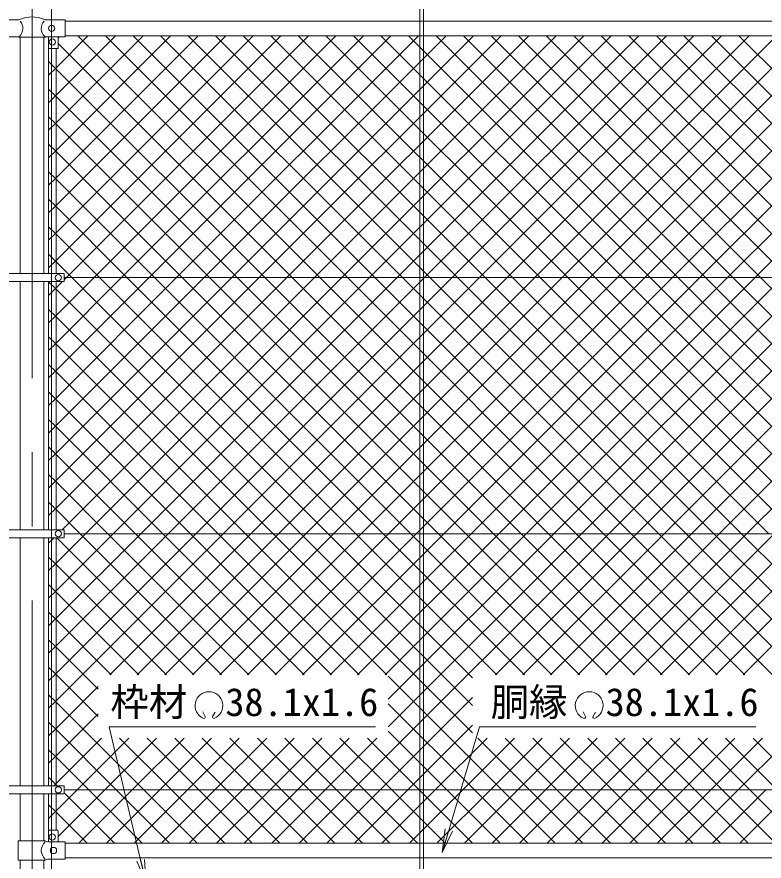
# Model space of a CAD drawing. Units: millimetres, scale not verified. Extents: x -6300 to 6300, y -4455 to 4455.
# Drawn here: x 1121 to 3040, y 1201 to 3370 of the extents above; entities that cross this region are included whole.
import ezdxf
from ezdxf.enums import TextEntityAlignment as Align

# ---------------------------------------------------------------- set-up
doc = ezdxf.new("R2010")
doc.units = ezdxf.units.MM
doc.header["$LTSCALE"] = 30
doc.linetypes.add('USER1', pattern=[50.8, 31.75, -6.35, 6.35, -6.35])
for name, color, linetype, lineweight in [('0-1_D-BMK', 2, 'USER1', 13), ('0-2_D-STR1', 1, 'Continuous', 18), ('0-3_D-STR3', 3, 'Continuous', 13), ('0-7_D-STR-DIM', 7, 'Continuous', 9), ('0-8_0', 7, 'Continuous', 9), ('0-9_D-STR2', 7, 'Continuous', 9), ('0-A_D-STR-TXT', 7, 'Continuous', 9)]:
    doc.layers.add(name, color=color, linetype=linetype, lineweight=lineweight)
doc.styles.add('ＭＳ ゴシック', font='')
doc.styles.get('ＭＳ ゴシック').set_extended_font_data('MS Gothic')

# ---------------------------------------------------------------- blocks, each defined once
blk = doc.blocks.new('_Open')
at = {"layer": '0-8_0'}
blk.add_line((-30, 5), (0, 0), dxfattribs=at)
blk.add_lwpolyline([(-30, -5), (0, 0), (-30, 0)], dxfattribs=at)

msp = doc.modelspace()

# ---------------------------------------------------------------- linework, layer by layer
at = {"layer": '0-1_D-BMK'}
msp.add_line((1160.26, 3394.82), (1160.26, -1050.99), dxfattribs=at)
at = {"layer": '0-2_D-STR1'}
for p, q in [((1245.26, 3359.58), (3075.26, 3359.58)), ((1245.26, 3321.48), (3075.26, 3321.48)), ((1130.01, 3318.08), (1130.01, 2710.88)), ((1190.51, 3318.08), (1190.51, 2710.88)), ((1130.01, 2690.28), (1130.01, 2052.88)), ((1190.51, 2690.28), (1190.51, 2052.88)), ((1130.01, 2032.28), (1130.01, 1394.88)), ((1190.51, 2032.28), (1190.51, 1394.88)), ((1130.01, 1374.28), (1130.01, 1253.68)), ((1190.51, 1374.28), (1190.51, 1253.68)), ((3075.26, 1247.58), (1245.26, 1247.58)), ((1130.01, 1203.68), (1130.01, 977.08)), ((1190.51, 1203.68), (1190.51, 977.08)), ((3075.26, 1209.58), (1245.26, 1209.58))]:
    msp.add_line(p, q, dxfattribs=at)
at = {"layer": '0-3_D-STR3'}
for p, q in [((1075.26, 3362.58), (1124.48, 3362.58)), ((1196.04, 3362.58), (1245.26, 3362.58)), ((1245.26, 3318.58), (1245.26, 3362.58)), ((1075.26, 3318.58), (1125.46, 3318.58)), ((1126.46, 3318.08), (1125.46, 3318.58)), ((1194.06, 3318.08), (1195.06, 3318.58)), ((1195.06, 3318.58), (1245.26, 3318.58)), ((1202.26, 3318.58), (1202.26, 3289.58)), ((1227.26, 3318.58), (1227.26, 3289.58)), ((1126.46, 3318.08), (1194.06, 3318.08)), ((1202.76, 2710.88), (1202.76, 3288.72)), ((1203.26, 3288.58), (1226.26, 3288.58)), ((1221.76, 2710.88), (1221.76, 3288.58)), ((1077.76, 2710.88), (1242.76, 2710.88)), ((1077.76, 2690.28), (1242.76, 2690.28)), ((1202.76, 2052.88), (1202.76, 2690.28)), ((1221.76, 2052.88), (1221.76, 2690.28)), ((3077.76, 2700.58), (1242.26, 2700.58)), ((1242.76, 2710.88), (1242.76, 2690.28)), ((1077.76, 2052.88), (1242.76, 2052.88)), ((3077.76, 2042.58), (1242.26, 2042.58)), ((1242.76, 2052.88), (1242.76, 2032.28)), ((1077.76, 2032.28), (1242.76, 2032.28)), ((1202.76, 1394.88), (1202.76, 2032.28)), ((1221.76, 1394.88), (1221.76, 2032.28)), ((1077.76, 1394.88), (1242.76, 1394.88)), ((1242.76, 1394.88), (1242.76, 1374.28)), ((1077.76, 1374.28), (1242.76, 1374.28)), ((1202.76, 1280), (1202.76, 1374.28)), ((1221.76, 1280.68), (1221.76, 1374.28)), ((3077.76, 1384.58), (1242.26, 1384.58)), ((1204.26, 1280.68), (1225.26, 1280.68)), ((1202.26, 1278.68), (1202.26, 1250.68)), ((1227.26, 1278.68), (1227.26, 1250.68)), ((1124.16, 1253.68), (1194.06, 1253.68)), ((1124.16, 1253.68), (1124.16, 1203.68)), ((1200.06, 1250.68), (1194.06, 1253.68)), ((1200.06, 1250.68), (1245.26, 1250.68)), ((1245.26, 1206.68), (1245.26, 1250.68)), ((1124.16, 1203.68), (1194.06, 1203.68)), ((1200.06, 1206.68), (1194.06, 1203.68)), ((1200.06, 1206.68), (1245.26, 1206.68))]:
    msp.add_line(p, q, dxfattribs=at)
for centre in [(1210.26, 3340.58), (1212.26, 3305.58), (1227.76, 2700.58), (1227.76, 2042.58), (1227.76, 1384.58), (1212.26, 1263.68), (1215.26, 1228.68)]:
    msp.add_circle(centre, 8, dxfattribs=at)
for centre, radius, start, end in [((1124.48, 3370.58), 8, 270, 296.9114), ((1160.26, 3287.12), 82.82, 67.15338, 112.84662), ((1196.04, 3370.58), 8, 243.0886, 270), ((1107.87, 3340.58), 28.8, 314.1684, 41.01552), ((1212.64, 3340.58), 28.8, 138.98448, 225.8316), ((1203.26, 3289.58), 1, 180, 270), ((1226.26, 3289.58), 1, 270, 0), ((1204.26, 1278.68), 2, 90, 180), ((1225.26, 1278.68), 2, 0, 90), ((1212.64, 1228.68), 28.8, 130.19176, 229.80824)]:
    msp.add_arc(centre, radius, start, end, dxfattribs=at)
at = {"layer": '0-7_D-STR-DIM'}
for p, q in [((1210.26, 1126.58), (1210.26, 3639.58)), ((2155.26, 1126.58), (2155.26, 3639.58)), ((2155.26, 1126.58), (2155.26, 3639.58)), ((2165.26, 1126.58), (2165.26, 3639.58)), ((2165.26, 1126.58), (2165.26, 3639.58))]:
    msp.add_line(p, q, dxfattribs=at)
at = {"layer": '0-9_D-STR2'}
for p, q in [((1221.76, 3239.49), (1303.75, 3321.48)), ((1221.76, 3168.78), (1374.46, 3321.48)), ((1221.76, 3098.07), (1445.17, 3321.48)), ((1221.76, 3027.36), (1515.88, 3321.48)), ((1221.76, 2956.65), (1586.59, 3321.48)), ((1221.76, 2885.94), (1657.3, 3321.48)), ((1221.76, 2815.23), (1728.01, 3321.48)), ((1221.76, 2744.52), (1798.72, 3321.48)), ((1227.26, 3315.7), (1230.14, 3318.58)), ((1898.86, 2700.58), (1277.96, 3321.48)), ((1319.24, 2700.58), (1940.14, 3321.48)), ((1969.57, 2700.58), (1348.67, 3321.48)), ((1389.95, 2700.58), (2010.85, 3321.48)), ((2040.28, 2700.58), (1419.38, 3321.48)), ((1460.66, 2700.58), (2081.56, 3321.48)), ((2110.99, 2700.58), (1490.09, 3321.48)), ((1531.37, 2700.58), (2152.27, 3321.48)), ((2181.7, 2700.58), (1560.8, 3321.48)), ((1602.09, 2700.58), (2222.99, 3321.48)), ((2252.41, 2700.58), (1631.51, 3321.48)), ((1672.8, 2700.58), (2293.7, 3321.48)), ((2323.12, 2700.58), (1702.22, 3321.48)), ((1743.51, 2700.58), (2364.41, 3321.48)), ((2393.83, 2700.58), (1772.93, 3321.48)), ((1814.22, 2700.58), (2435.12, 3321.48)), ((2535.25, 2700.58), (1914.35, 3321.48)), ((1955.64, 2700.58), (2576.54, 3321.48)), ((2605.96, 2700.58), (1985.06, 3321.48)), ((2026.35, 2700.58), (2647.25, 3321.48)), ((2676.68, 2700.58), (2055.78, 3321.48)), ((2097.06, 2700.58), (2717.96, 3321.48)), ((2747.39, 2700.58), (2126.49, 3321.48)), ((2167.77, 2700.58), (2788.67, 3321.48)), ((2818.1, 2700.58), (2197.2, 3321.48)), ((2238.48, 2700.58), (2859.38, 3321.48)), ((2888.81, 2700.58), (2267.91, 3321.48)), ((2309.19, 2700.58), (2930.09, 3321.48)), ((2959.52, 2700.58), (2338.62, 3321.48)), ((2379.9, 2700.58), (3000.8, 3321.48)), ((3030.23, 2700.58), (2409.33, 3321.48)), ((2450.61, 2700.58), (3071.51, 3321.48)), ((3090.64, 2710.88), (2480.04, 3321.48)), ((3098.76, 2773.47), (2550.75, 3321.48)), ((3098.76, 2844.18), (2621.46, 3321.48)), ((3098.76, 2914.89), (2692.17, 3321.48)), ((3098.76, 2985.61), (2762.88, 3321.48)), ((3098.76, 3056.32), (2833.59, 3321.48)), ((3098.76, 3127.03), (2904.3, 3321.48)), ((3098.76, 3197.74), (2975.01, 3321.48)), ((1202.76, 3220.49), (1221.76, 3239.49)), ((1202.76, 3149.78), (1221.76, 3168.78)), ((1221.76, 3094.84), (1202.76, 3113.84)), ((1202.76, 3079.07), (1221.76, 3098.07)), ((1616.01, 2700.58), (1221.76, 3094.84)), ((2733.46, 2700.58), (3098.76, 3065.88)), ((1221.76, 3024.13), (1202.76, 3043.13)), ((1202.76, 3008.36), (1221.76, 3027.36)), ((1545.3, 2700.58), (1221.76, 3024.13)), ((2804.17, 2700.58), (3098.76, 2995.17)), ((1221.76, 2953.42), (1202.76, 2972.42)), ((1202.76, 2937.65), (1221.76, 2956.65)), ((1474.59, 2700.58), (1221.76, 2953.42)), ((2874.88, 2700.58), (3098.76, 2924.46)), ((1221.76, 2882.71), (1202.76, 2901.71)), ((1202.76, 2866.94), (1221.76, 2885.94)), ((1403.88, 2700.58), (1221.76, 2882.71)), ((2945.59, 2700.58), (3098.76, 2853.75)), ((1221.76, 2812), (1202.76, 2831)), ((1202.76, 2796.23), (1221.76, 2815.23)), ((1333.17, 2700.58), (1221.76, 2812)), ((3016.3, 2700.58), (3098.76, 2783.04)), ((1202.76, 2725.52), (1221.76, 2744.52)), ((1221.76, 2670.57), (1202.76, 2689.57)), ((1221.76, 2603.1), (1319.24, 2700.58)), ((1221.76, 2532.39), (1389.95, 2700.58)), ((1221.76, 2461.68), (1460.66, 2700.58)), ((1221.76, 2390.96), (1531.37, 2700.58)), ((1221.76, 2320.25), (1602.09, 2700.58)), ((1221.76, 2249.54), (1672.8, 2700.58)), ((1221.76, 2178.83), (1743.51, 2700.58)), ((1221.76, 2108.12), (1814.22, 2700.58)), ((1297.64, 2042.58), (1955.64, 2700.58)), ((1991.17, 2042.58), (1333.17, 2700.58)), ((1368.35, 2042.58), (2026.35, 2700.58)), ((2061.88, 2042.58), (1403.88, 2700.58)), ((1439.06, 2042.58), (2097.06, 2700.58)), ((2132.59, 2042.58), (1474.59, 2700.58)), ((1509.77, 2042.58), (2167.77, 2700.58)), ((2203.3, 2042.58), (1545.3, 2700.58)), ((1580.48, 2042.58), (2238.48, 2700.58)), ((2274.01, 2042.58), (1616.01, 2700.58)), ((1651.19, 2042.58), (2309.19, 2700.58)), ((1721.9, 2042.58), (2379.9, 2700.58)), ((1792.61, 2042.58), (2450.61, 2700.58)), ((2556.86, 2042.58), (1898.86, 2700.58)), ((2627.57, 2042.58), (1969.57, 2700.58)), ((2698.28, 2042.58), (2040.28, 2700.58)), ((2075.46, 2042.58), (2733.46, 2700.58)), ((2768.99, 2042.58), (2110.99, 2700.58)), ((2146.17, 2042.58), (2804.17, 2700.58)), ((2839.7, 2042.58), (2181.7, 2700.58)), ((2216.88, 2042.58), (2874.88, 2700.58)), ((2910.41, 2042.58), (2252.41, 2700.58)), ((2287.59, 2042.58), (2945.59, 2700.58)), ((2981.12, 2042.58), (2323.12, 2700.58)), ((2358.3, 2042.58), (3016.3, 2700.58)), ((3051.83, 2042.58), (2393.83, 2700.58)), ((3098.76, 2137.08), (2535.25, 2700.58)), ((3098.76, 2207.79), (2605.96, 2700.58)), ((3098.76, 2278.5), (2676.68, 2700.58)), ((3098.76, 2349.21), (2747.39, 2700.58)), ((3098.76, 2419.92), (2818.1, 2700.58)), ((3098.76, 2490.63), (2888.81, 2700.58)), ((3098.76, 2561.34), (2959.52, 2700.58)), ((3098.76, 2632.05), (3030.23, 2700.58)), ((1849.75, 2042.58), (1221.76, 2670.57)), ((2499.72, 2042.58), (3098.76, 2641.62)), ((1221.76, 2599.86), (1202.76, 2618.86)), ((1202.76, 2584.1), (1221.76, 2603.1)), ((1779.04, 2042.58), (1221.76, 2599.86)), ((2570.43, 2042.58), (3098.76, 2570.91)), ((1221.76, 2529.15), (1202.76, 2548.15)), ((1202.76, 2513.39), (1221.76, 2532.39)), ((1708.33, 2042.58), (1221.76, 2529.15)), ((1221.76, 2458.44), (1202.76, 2477.44)), ((1202.76, 2442.68), (1221.76, 2461.68)), ((1637.62, 2042.58), (1221.76, 2458.44)), ((2711.85, 2042.58), (3098.76, 2429.49)), ((1221.76, 2387.73), (1202.76, 2406.73)), ((1202.76, 2371.96), (1221.76, 2390.96)), ((1566.91, 2042.58), (1221.76, 2387.73)), ((2782.56, 2042.58), (3098.76, 2358.78)), ((1221.76, 2317.02), (1202.76, 2336.02)), ((1202.76, 2301.25), (1221.76, 2320.25)), ((1496.2, 2042.58), (1221.76, 2317.02)), ((2853.27, 2042.58), (3098.76, 2288.07)), ((1221.76, 2246.31), (1202.76, 2265.31)), ((1202.76, 2230.54), (1221.76, 2249.54)), ((1425.49, 2042.58), (1221.76, 2246.31)), ((2923.98, 2042.58), (3098.76, 2217.35)), ((1221.76, 2175.6), (1202.76, 2194.6)), ((1202.76, 2159.83), (1221.76, 2178.83)), ((1354.78, 2042.58), (1221.76, 2175.6)), ((2994.69, 2042.58), (3098.76, 2146.64)), ((1221.76, 2104.89), (1202.76, 2123.89)), ((1202.76, 2089.12), (1221.76, 2108.12)), ((1284.07, 2042.58), (1221.76, 2104.89)), ((1203.05, 2052.88), (1202.76, 2053.18)), ((1221.76, 1966.7), (1297.64, 2042.58)), ((1221.76, 1895.99), (1368.35, 2042.58)), ((1221.76, 1825.28), (1439.06, 2042.58)), ((1221.76, 1754.57), (1509.77, 2042.58)), ((1221.76, 1683.86), (1580.48, 2042.58)), ((1221.76, 1613.15), (1651.19, 2042.58)), ((1646.32, 1680.33), (1284.07, 2042.58)), ((1717.03, 1680.33), (1354.78, 2042.58)), ((1359.65, 1680.33), (1721.9, 2042.58)), ((1787.74, 1680.33), (1425.49, 2042.58)), ((1430.36, 1680.33), (1792.61, 2042.58)), ((1858.45, 1680.33), (1496.2, 2042.58)), ((1929.16, 1680.33), (1566.91, 2042.58)), ((1999.87, 1680.33), (1637.62, 2042.58)), ((2070.58, 1680.33), (1708.33, 2042.58)), ((1713.2, 1680.33), (2075.46, 2042.58)), ((2290.99, 1530.63), (1779.04, 2042.58)), ((1783.91, 1680.33), (2146.17, 2042.58)), ((2290.99, 1601.34), (1849.75, 2042.58)), ((1854.63, 1680.33), (2216.88, 2042.58)), ((1925.34, 1680.33), (2287.59, 2042.58)), ((2353.42, 1680.33), (1991.17, 2042.58)), ((1996.05, 1680.33), (2358.3, 2042.58)), ((2424.13, 1680.33), (2061.88, 2042.58)), ((2074.54, 1617.4), (2499.72, 2042.58)), ((2074.54, 1546.69), (2570.43, 2042.58)), ((2494.85, 1680.33), (2132.59, 2042.58)), ((2565.56, 1680.33), (2203.3, 2042.58)), ((2636.27, 1680.33), (2274.01, 2042.58)), ((2349.6, 1680.33), (2711.85, 2042.58)), ((2420.31, 1680.33), (2782.56, 2042.58)), ((2491.02, 1680.33), (2853.27, 2042.58)), ((2919.11, 1680.33), (2556.86, 2042.58)), ((2561.73, 1680.33), (2923.98, 2042.58)), ((2989.82, 1680.33), (2627.57, 2042.58)), ((2632.44, 1680.33), (2994.69, 2042.58)), ((3098.76, 1642.1), (2698.28, 2042.58)), ((2703.15, 1680.33), (3065.41, 2042.58)), ((3098.76, 1712.81), (2768.99, 2042.58)), ((3098.76, 1783.52), (2839.7, 2042.58)), ((3098.76, 1854.23), (2910.41, 2042.58)), ((3098.76, 1924.95), (2981.12, 2042.58)), ((1202.76, 2018.41), (1216.63, 2032.28)), ((1575.61, 1680.33), (1223.65, 2032.28)), ((2773.86, 1680.33), (3098.76, 2005.22)), ((1221.76, 1963.47), (1202.76, 1982.47)), ((1202.76, 1947.7), (1221.76, 1966.7)), ((1504.9, 1680.33), (1221.76, 1963.47)), ((2844.57, 1680.33), (3098.76, 1934.51)), ((1221.76, 1892.76), (1202.76, 1911.76)), ((1202.76, 1876.99), (1221.76, 1895.99)), ((1434.19, 1680.33), (1221.76, 1892.76)), ((2915.29, 1680.33), (3098.76, 1863.8)), ((1221.76, 1822.05), (1202.76, 1841.05)), ((1202.76, 1806.28), (1221.76, 1825.28)), ((1363.47, 1680.33), (1221.76, 1822.05)), ((2986, 1680.33), (3098.76, 1793.09)), ((1221.76, 1751.34), (1202.76, 1770.34)), ((1202.76, 1735.57), (1221.76, 1754.57)), ((1329.75, 1643.34), (1221.76, 1751.34)), ((1221.76, 1680.62), (1202.76, 1699.62)), ((1202.76, 1664.86), (1221.76, 1683.86)), ((1329.75, 1572.63), (1221.76, 1680.62)), ((2366.33, 1384.58), (2074.54, 1676.37)), ((1221.76, 1542.44), (1329.75, 1650.43)), ((1221.76, 1609.91), (1202.76, 1628.91)), ((1202.76, 1594.15), (1221.76, 1613.15)), ((1447.09, 1384.58), (1221.76, 1609.91)), ((2053.85, 1384.58), (2290.99, 1621.72)), ((2295.62, 1384.58), (2074.54, 1605.66)), ((1221.76, 1471.73), (1329.75, 1579.72)), ((1221.76, 1539.2), (1202.76, 1558.2)), ((1202.76, 1523.44), (1221.76, 1542.44)), ((2124.56, 1384.58), (2290.99, 1551.01)), ((1376.38, 1384.58), (1221.76, 1539.2)), ((2224.91, 1384.58), (2074.54, 1534.95)), ((1517.8, 1384.58), (1384.94, 1517.44)), ((1417.46, 1384.58), (1550.31, 1517.44)), ((1588.51, 1384.58), (1455.65, 1517.44)), ((1488.17, 1384.58), (1621.02, 1517.44)), ((1659.22, 1384.58), (1526.36, 1517.44)), ((1558.88, 1384.58), (1691.74, 1517.44)), ((1729.93, 1384.58), (1597.08, 1517.44)), ((1629.59, 1384.58), (1762.45, 1517.44)), ((1800.64, 1384.58), (1667.79, 1517.44)), ((1700.3, 1384.58), (1833.16, 1517.44)), ((1942.07, 1384.58), (1809.21, 1517.44)), ((1841.72, 1384.58), (1974.58, 1517.44)), ((2012.78, 1384.58), (1879.92, 1517.44)), ((1912.43, 1384.58), (2045.29, 1517.44)), ((2083.49, 1384.58), (1950.63, 1517.44)), ((2154.2, 1384.58), (2021.34, 1517.44)), ((2195.27, 1384.58), (2328.13, 1517.44)), ((2265.98, 1384.58), (2398.84, 1517.44)), ((2437.04, 1384.58), (2304.18, 1517.44)), ((2336.69, 1384.58), (2469.55, 1517.44)), ((2507.75, 1384.58), (2374.89, 1517.44)), ((2407.41, 1384.58), (2540.26, 1517.44)), ((2478.12, 1384.58), (2610.97, 1517.44)), ((2649.17, 1384.58), (2516.31, 1517.44)), ((2548.83, 1384.58), (2681.68, 1517.44)), ((2719.88, 1384.58), (2587.02, 1517.44)), ((2619.54, 1384.58), (2752.4, 1517.44)), ((2790.59, 1384.58), (2657.74, 1517.44)), ((2690.25, 1384.58), (2823.11, 1517.44)), ((2861.3, 1384.58), (2728.45, 1517.44)), ((2760.96, 1384.58), (2893.82, 1517.44)), ((2932.01, 1384.58), (2799.16, 1517.44)), ((2831.67, 1384.58), (2964.53, 1517.44)), ((2902.38, 1384.58), (3035.24, 1517.44)), ((2973.09, 1384.58), (3098.76, 1510.25)), ((1221.76, 1468.49), (1202.76, 1487.49)), ((1202.76, 1452.73), (1221.76, 1471.73)), ((1305.67, 1384.58), (1221.76, 1468.49)), ((1371.96, 1247.58), (1242.76, 1376.78)), ((1280.46, 1247.58), (1417.46, 1384.58)), ((1442.67, 1247.58), (1305.67, 1384.58)), ((1351.17, 1247.58), (1488.17, 1384.58)), ((1513.38, 1247.58), (1376.38, 1384.58)), ((1421.88, 1247.58), (1558.88, 1384.58)), ((1584.09, 1247.58), (1447.09, 1384.58)), ((1492.59, 1247.58), (1629.59, 1384.58)), ((1654.8, 1247.58), (1517.8, 1384.58)), ((1563.3, 1247.58), (1700.3, 1384.58)), ((1725.51, 1247.58), (1588.51, 1384.58)), ((1796.22, 1247.58), (1659.22, 1384.58)), ((1704.72, 1247.58), (1841.72, 1384.58)), ((1866.93, 1247.58), (1729.93, 1384.58)), ((1775.43, 1247.58), (1912.43, 1384.58)), ((1937.64, 1247.58), (1800.64, 1384.58)), ((1916.85, 1247.58), (2053.85, 1384.58)), ((2079.07, 1247.58), (1942.07, 1384.58)), ((1987.56, 1247.58), (2124.56, 1384.58)), ((2149.78, 1247.58), (2012.78, 1384.58)), ((2058.27, 1247.58), (2195.27, 1384.58)), ((2220.49, 1247.58), (2083.49, 1384.58)), ((2128.98, 1247.58), (2265.98, 1384.58)), ((2291.2, 1247.58), (2154.2, 1384.58)), ((2199.69, 1247.58), (2336.69, 1384.58)), ((2361.91, 1247.58), (2224.91, 1384.58)), ((2270.41, 1247.58), (2407.41, 1384.58)), ((2432.62, 1247.58), (2295.62, 1384.58)), ((2341.12, 1247.58), (2478.12, 1384.58)), ((2503.33, 1247.58), (2366.33, 1384.58)), ((2411.83, 1247.58), (2548.83, 1384.58)), ((2574.04, 1247.58), (2437.04, 1384.58)), ((2482.54, 1247.58), (2619.54, 1384.58)), ((2644.75, 1247.58), (2507.75, 1384.58)), ((2553.25, 1247.58), (2690.25, 1384.58)), ((2623.96, 1247.58), (2760.96, 1384.58)), ((2786.17, 1247.58), (2649.17, 1384.58)), ((2694.67, 1247.58), (2831.67, 1384.58)), ((2856.88, 1247.58), (2719.88, 1384.58)), ((2765.38, 1247.58), (2902.38, 1384.58)), ((2927.59, 1247.58), (2790.59, 1384.58)), ((2836.09, 1247.58), (2973.09, 1384.58)), ((2998.3, 1247.58), (2861.3, 1384.58)), ((2906.8, 1247.58), (3043.8, 1384.58)), ((3069.01, 1247.58), (2932.01, 1384.58)), ((1227.44, 1250.68), (1227.26, 1250.86))]:
    msp.add_line(p, q, dxfattribs=at)
for points in [[(1237.23, 2052.88), (1884.93, 2700.58), (2505.83, 3321.48)], [(1242.76, 2694.81), (1248.53, 2700.58), (1869.43, 3321.48)], [(3112.24, 2052.88), (3098.76, 2066.37), (2464.54, 2700.58), (1843.64, 3321.48)], [(2848.4, 1680.33), (2486.15, 2042.58), (1828.15, 2700.58), (1227.26, 3301.47)], [(1501.07, 1680.33), (1863.32, 2042.58), (2521.32, 2700.58), (3098.76, 3278.02), (3109.32, 3288.58)], [(2777.69, 1680.33), (2415.44, 2042.58), (1757.44, 2700.58), (1221.76, 3236.26), (1202.76, 3255.26)], [(1571.78, 1680.33), (1934.03, 2042.58), (2592.03, 2700.58), (3098.76, 3207.3), (3117.76, 3226.3)], [(2706.98, 1680.33), (2344.73, 2042.58), (1686.73, 2700.58), (1221.76, 3165.55), (1202.76, 3184.55)], [(1642.49, 1680.33), (2004.75, 2042.58), (2662.75, 2700.58), (3098.76, 3136.59), (3117.76, 3155.59)], [(2290.99, 1672.05), (1920.46, 2042.58), (1262.46, 2700.58), (1221.76, 2741.28), (1202.76, 2760.28)], [(1202.76, 2654.81), (1221.76, 2673.81), (1238.23, 2690.28)], [(2066.76, 1680.33), (2429.01, 2042.58), (3077.76, 2691.33)], [(1846.14, 1247.58), (1983.14, 1384.58), (2641.14, 2042.58), (3098.76, 2500.2), (3117.76, 2519.2)], [(1202.76, 1311.3), (1221.76, 1330.3), (1276.03, 1384.58), (1408.89, 1517.44)], [(1215.62, 1394.88), (1221.76, 1401.02), (1338.18, 1517.44)], [(1227.26, 1265.09), (1346.75, 1384.58), (1479.6, 1517.44)], [(1634.01, 1247.58), (1771.01, 1384.58), (1903.87, 1517.44)], [(2008.35, 1247.58), (1871.35, 1384.58), (1738.5, 1517.44)], [(2715.46, 1247.58), (2578.46, 1384.58), (2445.6, 1517.44)], [(3106.63, 1280.68), (3098.76, 1288.55), (3002.73, 1384.58), (2869.87, 1517.44)], [(3077.76, 1380.26), (3073.44, 1384.58), (2940.58, 1517.44)], [(3117.76, 1410.97), (3098.76, 1429.97), (3011.29, 1517.44)], [(1224.66, 1394.88), (1221.76, 1397.78), (1202.76, 1416.78)], [(2977.51, 1247.58), (3098.76, 1368.83), (3104.21, 1374.28)], [(1301.25, 1247.58), (1221.76, 1327.07), (1202.76, 1346.07)]]:
    msp.add_lwpolyline(points, dxfattribs=at)
at = {"layer": '0-A_D-STR-TXT'}
for p, q in [((1604.69, 1572.62), (1598.95, 1584.92)), ((1623.57, 1572.6), (1630.35, 1584.36)), ((2580.92, 1572.58), (2575.18, 1584.89)), ((2600.13, 1572.54), (2606.91, 1584.3))]:
    msp.add_line(p, q, dxfattribs=at)
for points in [[(2042, 1546.68), (1357.7, 1546.68), (1452.49, 1146.9)], [(3018.24, 1546.68), (2308.94, 1546.68), (2213.61, 1225.58)]]:
    msp.add_lwpolyline(points, dxfattribs=at)
for centre, radius, start, end in [((1614.13, 1600.93), 35.62, 292.92895, 245.65759), ((2590.36, 1600.93), 35.62, 292.92895, 245.65759), ((1601, 1571.92), 3.75, 245.55066, 10.6575), ((1627.25, 1571.9), 3.75, 169.34241, 276.63708), ((2577.23, 1571.89), 3.75, 245.55066, 10.6575), ((2603.81, 1571.85), 3.75, 169.34241, 276.63708)]:
    msp.add_arc(centre, radius, start, end, dxfattribs=at)

# ---------------------------------------------------------------- block references
at = {"layer": '0-A_D-STR-TXT', "xscale": 2, "yscale": 2}
for p, rotation in [((2213.04, 1223.66), 253.46454), ((1452.95, 1144.96), 283.33951)]:
    msp.add_blockref('_Open', p, dxfattribs=dict(at, rotation=rotation))

# ---------------------------------------------------------------- texts
at = {"layer": '0-A_D-STR-TXT', "style": 'ＭＳ ゴシック'}
for s, p in [('枠材  38.1x1.6', (1361.37, 1552.46)), ('胴縁  38.1x1.6', (2337.61, 1552.46))]:
    msp.add_text(s, height=72.14, dxfattribs=at).set_placement(p, align=Align.BOTTOM_LEFT)

doc.saveas('drawing.dxf')
